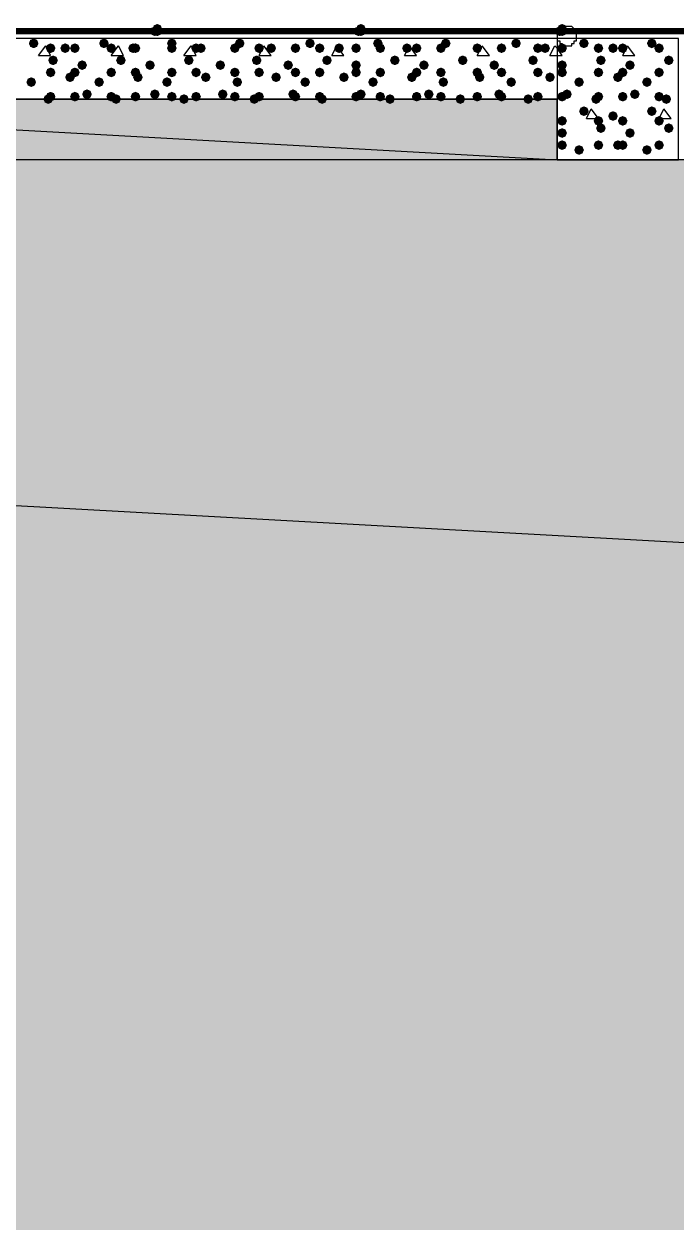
# Model space of a CAD drawing. Header units: millimetres. Extents: x 0 to 420, y 0 to 297.
# Drawn here: x 143.21 to 154.6, y 205.51 to 226.44 of the extents above; entities that cross this region are included whole.
import ezdxf

# ---------------------------------------------------------------- set-up
doc = ezdxf.new("R2010")
doc.units = ezdxf.units.MM
doc.layers.get('0').update_dxf_attribs({"linetype": 'CONTINUOUS'})

msp = doc.modelspace()

# ---------------------------------------------------------------- hatches: boundary and pattern name
at = {"true_color": 0x000007}
h = msp.add_hatch(color=0, dxfattribs=at)
h.paths.add_polyline_path([(32.342667, 226.271667), (32.342667, 226.314)], flags=0)
h.paths.add_polyline_path([(32.342667, 226.271667), (32.342667, 226.314), (380.788333, 226.271667)], flags=0)
h.paths.add_polyline_path([(32.342667, 226.314), (380.788333, 226.271667), (380.788333, 226.314)], flags=0)
at = {"true_color": 0x0000fe}
for points in [[(145.584333, 226.314), (145.559463, 226.254204), (145.499667, 226.229333), (145.439871, 226.254204), (145.415, 226.314), (145.439871, 226.373796), (145.499667, 226.398667), (145.559462, 226.373796)], [(145.626667, 226.356333), (145.601796, 226.296537), (145.542, 226.271667), (145.482204, 226.296537), (145.457333, 226.356333), (145.482204, 226.416129), (145.542, 226.441), (145.601796, 226.416129)], [(145.626667, 226.314), (145.601796, 226.254204), (145.542, 226.229333), (145.482204, 226.254204), (145.457333, 226.314), (145.482204, 226.373796), (145.542, 226.398667), (145.601796, 226.373796)], [(145.626667, 226.314), (145.601796, 226.254204), (145.542, 226.229333), (145.482204, 226.254204), (145.457333, 226.314), (145.482204, 226.373796), (145.542, 226.398667), (145.601796, 226.373796)], [(149.140333, 226.314), (149.115463, 226.254204), (149.055667, 226.229333), (148.995871, 226.254204), (148.971, 226.314), (148.995871, 226.373796), (149.055667, 226.398667), (149.115462, 226.373796)], [(149.140333, 226.314), (149.115463, 226.254204), (149.055667, 226.229333), (148.995871, 226.254204), (148.971, 226.314), (148.995871, 226.373796), (149.055667, 226.398667), (149.115462, 226.373796)], [(149.182667, 226.356333), (149.157796, 226.296537), (149.098, 226.271667), (149.038204, 226.296537), (149.013333, 226.356333), (149.038204, 226.416129), (149.098, 226.441), (149.157796, 226.416129)], [(149.182667, 226.314), (149.157796, 226.254204), (149.098, 226.229333), (149.038204, 226.254204), (149.013333, 226.314), (149.038204, 226.373796), (149.098, 226.398667), (149.157796, 226.373796)], [(152.654, 226.314), (152.629129, 226.254204), (152.569333, 226.229333), (152.509538, 226.254204), (152.484667, 226.314), (152.509537, 226.373796), (152.569333, 226.398667), (152.629129, 226.373796)], [(152.696333, 226.356333), (152.671462, 226.296537), (152.611667, 226.271667), (152.551871, 226.296537), (152.527, 226.356333), (152.551871, 226.416129), (152.611667, 226.441), (152.671462, 226.416129)], [(152.696333, 226.314), (152.671462, 226.254204), (152.611667, 226.229333), (152.551871, 226.254204), (152.527, 226.314), (152.551871, 226.373796), (152.611667, 226.398667), (152.671462, 226.373796)], [(152.696333, 226.314), (152.671462, 226.254204), (152.611667, 226.229333), (152.551871, 226.254204), (152.527, 226.314), (152.551871, 226.373796), (152.611667, 226.398667), (152.671462, 226.373796)]]:
    msp.add_hatch(color=0, dxfattribs=at).paths.add_polyline_path(points, flags=0)
at = {"true_color": 0x000008}
for points in [[(143.467667, 226.102333), (143.442796, 226.042537), (143.383, 226.017667), (143.323204, 226.042537), (143.298333, 226.102333), (143.323204, 226.162129), (143.383, 226.187), (143.442796, 226.162129)], [(143.764, 226.017667), (143.739129, 225.957871), (143.679333, 225.933), (143.619538, 225.957871), (143.594667, 226.017667), (143.619537, 226.077462), (143.679333, 226.102333), (143.739129, 226.077463)], [(144.018, 226.017667), (143.993129, 225.957871), (143.933333, 225.933), (143.873538, 225.957871), (143.848667, 226.017667), (143.873537, 226.077462), (143.933333, 226.102333), (143.993129, 226.077463)], [(144.187333, 226.017667), (144.162463, 225.957871), (144.102667, 225.933), (144.042871, 225.957871), (144.018, 226.017667), (144.042871, 226.077462), (144.102667, 226.102333), (144.162462, 226.077463)], [(144.695333, 226.102333), (144.670463, 226.042537), (144.610667, 226.017667), (144.550871, 226.042537), (144.526, 226.102333), (144.550871, 226.162129), (144.610667, 226.187), (144.670462, 226.162129)], [(144.822333, 226.017667), (144.797462, 225.957871), (144.737667, 225.933), (144.677871, 225.957871), (144.653, 226.017667), (144.677871, 226.077462), (144.737667, 226.102333), (144.797462, 226.077463)], [(145.203333, 226.017667), (145.178462, 225.957871), (145.118667, 225.933), (145.058871, 225.957871), (145.034, 226.017667), (145.058871, 226.077462), (145.118667, 226.102333), (145.178462, 226.077463)], [(145.245667, 226.017667), (145.220796, 225.957871), (145.161, 225.933), (145.101204, 225.957871), (145.076333, 226.017667), (145.101204, 226.077462), (145.161, 226.102333), (145.220796, 226.077463)], [(145.880667, 226.102333), (145.855796, 226.042537), (145.796, 226.017667), (145.736204, 226.042537), (145.711333, 226.102333), (145.736204, 226.162129), (145.796, 226.187), (145.855796, 226.162129)], [(145.880667, 226.017667), (145.855796, 225.957871), (145.796, 225.933), (145.736204, 225.957871), (145.711333, 226.017667), (145.736204, 226.077462), (145.796, 226.102333), (145.855796, 226.077463)], [(146.304, 226.017667), (146.279129, 225.957871), (146.219333, 225.933), (146.159538, 225.957871), (146.134667, 226.017667), (146.159537, 226.077462), (146.219333, 226.102333), (146.279129, 226.077463)], [(146.388667, 226.017667), (146.363796, 225.957871), (146.304, 225.933), (146.244204, 225.957871), (146.219333, 226.017667), (146.244204, 226.077462), (146.304, 226.102333), (146.363796, 226.077463)], [(146.981333, 226.017667), (146.956462, 225.957871), (146.896667, 225.933), (146.836871, 225.957871), (146.812, 226.017667), (146.836871, 226.077462), (146.896667, 226.102333), (146.956462, 226.077463)], [(147.066, 226.102333), (147.041129, 226.042537), (146.981333, 226.017667), (146.921538, 226.042537), (146.896667, 226.102333), (146.921537, 226.162129), (146.981333, 226.187), (147.041129, 226.162129)], [(147.404667, 226.017667), (147.379796, 225.957871), (147.32, 225.933), (147.260204, 225.957871), (147.235333, 226.017667), (147.260204, 226.077462), (147.32, 226.102333), (147.379796, 226.077463)], [(147.616333, 226.017667), (147.591462, 225.957871), (147.531667, 225.933), (147.471871, 225.957871), (147.447, 226.017667), (147.471871, 226.077462), (147.531667, 226.102333), (147.591462, 226.077463)], [(148.039667, 226.017667), (148.014796, 225.957871), (147.955, 225.933), (147.895204, 225.957871), (147.870333, 226.017667), (147.895204, 226.077462), (147.955, 226.102333), (148.014796, 226.077463)], [(148.293667, 226.102333), (148.268796, 226.042537), (148.209, 226.017667), (148.149204, 226.042537), (148.124333, 226.102333), (148.149204, 226.162129), (148.209, 226.187), (148.268796, 226.162129)], [(148.463, 226.017667), (148.438129, 225.957871), (148.378333, 225.933), (148.318537, 225.957871), (148.293667, 226.017667), (148.318537, 226.077462), (148.378333, 226.102333), (148.438129, 226.077463)], [(148.801667, 226.017667), (148.776796, 225.957871), (148.717, 225.933), (148.657204, 225.957871), (148.632333, 226.017667), (148.657204, 226.077462), (148.717, 226.102333), (148.776796, 226.077463)], [(149.098, 226.017667), (149.073129, 225.957871), (149.013333, 225.933), (148.953537, 225.957871), (148.928667, 226.017667), (148.953537, 226.077462), (149.013333, 226.102333), (149.073129, 226.077463)], [(149.479, 226.102333), (149.454129, 226.042537), (149.394333, 226.017667), (149.334538, 226.042537), (149.309667, 226.102333), (149.334537, 226.162129), (149.394333, 226.187), (149.454129, 226.162129)], [(149.521333, 226.017667), (149.496462, 225.957871), (149.436667, 225.933), (149.376871, 225.957871), (149.352, 226.017667), (149.376871, 226.077462), (149.436667, 226.102333), (149.496462, 226.077463)], [(149.987, 226.017667), (149.962129, 225.957871), (149.902333, 225.933), (149.842538, 225.957871), (149.817667, 226.017667), (149.842537, 226.077462), (149.902333, 226.102333), (149.962129, 226.077463)], [(150.156333, 226.017667), (150.131463, 225.957871), (150.071667, 225.933), (150.011871, 225.957871), (149.987, 226.017667), (150.011871, 226.077462), (150.071667, 226.102333), (150.131462, 226.077463)], [(150.579667, 226.017667), (150.554796, 225.957871), (150.495, 225.933), (150.435204, 225.957871), (150.410333, 226.017667), (150.435204, 226.077462), (150.495, 226.102333), (150.554796, 226.077463)], [(150.664333, 226.102333), (150.639463, 226.042537), (150.579667, 226.017667), (150.519871, 226.042537), (150.495, 226.102333), (150.519871, 226.162129), (150.579667, 226.187), (150.639462, 226.162129)], [(151.214667, 226.017667), (151.189796, 225.957871), (151.13, 225.933), (151.070204, 225.957871), (151.045333, 226.017667), (151.070204, 226.077462), (151.13, 226.102333), (151.189796, 226.077463)], [(151.214667, 226.017667), (151.189796, 225.957871), (151.13, 225.933), (151.070204, 225.957871), (151.045333, 226.017667), (151.070204, 226.077462), (151.13, 226.102333), (151.189796, 226.077463)], [(151.638, 226.017667), (151.613129, 225.957871), (151.553333, 225.933), (151.493538, 225.957871), (151.468667, 226.017667), (151.493537, 226.077462), (151.553333, 226.102333), (151.613129, 226.077463)], [(151.892, 226.102333), (151.867129, 226.042537), (151.807333, 226.017667), (151.747538, 226.042537), (151.722667, 226.102333), (151.747537, 226.162129), (151.807333, 226.187), (151.867129, 226.162129)], [(152.273, 226.017667), (152.248129, 225.957871), (152.188333, 225.933), (152.128537, 225.957871), (152.103667, 226.017667), (152.128537, 226.077462), (152.188333, 226.102333), (152.248129, 226.077463)], [(152.4, 226.017667), (152.375129, 225.957871), (152.315333, 225.933), (152.255538, 225.957871), (152.230667, 226.017667), (152.255537, 226.077462), (152.315333, 226.102333), (152.375129, 226.077463)], [(143.806333, 225.806), (143.781463, 225.746204), (143.721667, 225.721333), (143.661871, 225.746204), (143.637, 225.806), (143.661871, 225.865796), (143.721667, 225.890667), (143.781462, 225.865796)], [(144.991667, 225.806), (144.966796, 225.746204), (144.907, 225.721333), (144.847204, 225.746204), (144.822333, 225.806), (144.847204, 225.865796), (144.907, 225.890667), (144.966796, 225.865796)], [(146.177, 225.806), (146.152129, 225.746204), (146.092333, 225.721333), (146.032538, 225.746204), (146.007667, 225.806), (146.032537, 225.865796), (146.092333, 225.890667), (146.152129, 225.865796)], [(147.362333, 225.806), (147.337462, 225.746204), (147.277667, 225.721333), (147.217871, 225.746204), (147.193, 225.806), (147.217871, 225.865796), (147.277667, 225.890667), (147.337462, 225.865796)], [(148.59, 225.806), (148.565129, 225.746204), (148.505333, 225.721333), (148.445538, 225.746204), (148.420667, 225.806), (148.445537, 225.865796), (148.505333, 225.890667), (148.565129, 225.865796)], [(149.775333, 225.806), (149.750463, 225.746204), (149.690667, 225.721333), (149.630871, 225.746204), (149.606, 225.806), (149.630871, 225.865796), (149.690667, 225.890667), (149.750462, 225.865796)], [(150.960667, 225.806), (150.935796, 225.746204), (150.876, 225.721333), (150.816204, 225.746204), (150.791333, 225.806), (150.816204, 225.865796), (150.876, 225.890667), (150.935796, 225.865796)], [(152.188333, 225.806), (152.163462, 225.746204), (152.103667, 225.721333), (152.043871, 225.746204), (152.019, 225.806), (152.043871, 225.865796), (152.103667, 225.890667), (152.163462, 225.865796)], [(143.764, 225.594333), (143.739129, 225.534538), (143.679333, 225.509667), (143.619538, 225.534538), (143.594667, 225.594333), (143.619537, 225.654129), (143.679333, 225.679), (143.739129, 225.654129)], [(144.187333, 225.594333), (144.162463, 225.534538), (144.102667, 225.509667), (144.042871, 225.534538), (144.018, 225.594333), (144.042871, 225.654129), (144.102667, 225.679), (144.162462, 225.654129)], [(144.314333, 225.721333), (144.289463, 225.661537), (144.229667, 225.636667), (144.169871, 225.661537), (144.145, 225.721333), (144.169871, 225.781129), (144.229667, 225.806), (144.289462, 225.781129)], [(144.822333, 225.594333), (144.797462, 225.534538), (144.737667, 225.509667), (144.677871, 225.534538), (144.653, 225.594333), (144.677871, 225.654129), (144.737667, 225.679), (144.797462, 225.654129)], [(145.245667, 225.594333), (145.220796, 225.534538), (145.161, 225.509667), (145.101204, 225.534538), (145.076333, 225.594333), (145.101204, 225.654129), (145.161, 225.679), (145.220796, 225.654129)], [(145.499667, 225.721333), (145.474796, 225.661537), (145.415, 225.636667), (145.355204, 225.661537), (145.330333, 225.721333), (145.355204, 225.781129), (145.415, 225.806), (145.474796, 225.781129)], [(145.880667, 225.594333), (145.855796, 225.534538), (145.796, 225.509667), (145.736204, 225.534538), (145.711333, 225.594333), (145.736204, 225.654129), (145.796, 225.679), (145.855796, 225.654129)], [(146.304, 225.594333), (146.279129, 225.534538), (146.219333, 225.509667), (146.159538, 225.534538), (146.134667, 225.594333), (146.159537, 225.654129), (146.219333, 225.679), (146.279129, 225.654129)], [(146.727333, 225.721333), (146.702463, 225.661537), (146.642667, 225.636667), (146.582871, 225.661537), (146.558, 225.721333), (146.582871, 225.781129), (146.642667, 225.806), (146.702462, 225.781129)], [(146.981333, 225.594333), (146.956462, 225.534538), (146.896667, 225.509667), (146.836871, 225.534538), (146.812, 225.594333), (146.836871, 225.654129), (146.896667, 225.679), (146.956462, 225.654129)], [(147.404667, 225.594333), (147.379796, 225.534538), (147.32, 225.509667), (147.260204, 225.534538), (147.235333, 225.594333), (147.260204, 225.654129), (147.32, 225.679), (147.379796, 225.654129)], [(147.912667, 225.721333), (147.887796, 225.661537), (147.828, 225.636667), (147.768204, 225.661537), (147.743333, 225.721333), (147.768204, 225.781129), (147.828, 225.806), (147.887796, 225.781129)], [(148.039667, 225.594333), (148.014796, 225.534538), (147.955, 225.509667), (147.895204, 225.534538), (147.870333, 225.594333), (147.895204, 225.654129), (147.955, 225.679), (148.014796, 225.654129)], [(148.463, 225.594333), (148.438129, 225.534538), (148.378333, 225.509667), (148.318537, 225.534538), (148.293667, 225.594333), (148.318537, 225.654129), (148.378333, 225.679), (148.438129, 225.654129)], [(149.098, 225.721333), (149.073129, 225.661537), (149.013333, 225.636667), (148.953537, 225.661537), (148.928667, 225.721333), (148.953537, 225.781129), (149.013333, 225.806), (149.073129, 225.781129)], [(149.098, 225.594333), (149.073129, 225.534538), (149.013333, 225.509667), (148.953537, 225.534538), (148.928667, 225.594333), (148.953537, 225.654129), (149.013333, 225.679), (149.073129, 225.654129)], [(149.521333, 225.594333), (149.496462, 225.534538), (149.436667, 225.509667), (149.376871, 225.534538), (149.352, 225.594333), (149.376871, 225.654129), (149.436667, 225.679), (149.496462, 225.654129)], [(150.156333, 225.594333), (150.131463, 225.534538), (150.071667, 225.509667), (150.011871, 225.534538), (149.987, 225.594333), (150.011871, 225.654129), (150.071667, 225.679), (150.131462, 225.654129)], [(150.283333, 225.721333), (150.258463, 225.661537), (150.198667, 225.636667), (150.138871, 225.661537), (150.114, 225.721333), (150.138871, 225.781129), (150.198667, 225.806), (150.258462, 225.781129)], [(150.579667, 225.594333), (150.554796, 225.534538), (150.495, 225.509667), (150.435204, 225.534538), (150.410333, 225.594333), (150.435204, 225.654129), (150.495, 225.679), (150.554796, 225.654129)], [(151.214667, 225.594333), (151.189796, 225.534538), (151.13, 225.509667), (151.070204, 225.534538), (151.045333, 225.594333), (151.070204, 225.654129), (151.13, 225.679), (151.189796, 225.654129)], [(151.511, 225.721333), (151.486129, 225.661537), (151.426333, 225.636667), (151.366538, 225.661537), (151.341667, 225.721333), (151.366537, 225.781129), (151.426333, 225.806), (151.486129, 225.781129)], [(151.638, 225.594333), (151.613129, 225.534538), (151.553333, 225.509667), (151.493538, 225.534538), (151.468667, 225.594333), (151.493537, 225.654129), (151.553333, 225.679), (151.613129, 225.654129)], [(152.273, 225.594333), (152.248129, 225.534538), (152.188333, 225.509667), (152.128537, 225.534538), (152.103667, 225.594333), (152.128537, 225.654129), (152.188333, 225.679), (152.248129, 225.654129)], [(143.425333, 225.425), (143.400463, 225.365204), (143.340667, 225.340333), (143.280871, 225.365204), (143.256, 225.425), (143.280871, 225.484796), (143.340667, 225.509667), (143.400462, 225.484796)], [(144.102667, 225.509667), (144.077796, 225.449871), (144.018, 225.425), (143.958204, 225.449871), (143.933333, 225.509667), (143.958204, 225.569462), (144.018, 225.594333), (144.077796, 225.569463)], [(144.610667, 225.425), (144.585796, 225.365204), (144.526, 225.340333), (144.466204, 225.365204), (144.441333, 225.425), (144.466204, 225.484796), (144.526, 225.509667), (144.585796, 225.484796)], [(145.288, 225.509667), (145.263129, 225.449871), (145.203333, 225.425), (145.143538, 225.449871), (145.118667, 225.509667), (145.143537, 225.569462), (145.203333, 225.594333), (145.263129, 225.569463)], [(145.796, 225.425), (145.771129, 225.365204), (145.711333, 225.340333), (145.651538, 225.365204), (145.626667, 225.425), (145.651537, 225.484796), (145.711333, 225.509667), (145.771129, 225.484796)], [(146.473333, 225.509667), (146.448463, 225.449871), (146.388667, 225.425), (146.328871, 225.449871), (146.304, 225.509667), (146.328871, 225.569462), (146.388667, 225.594333), (146.448462, 225.569463)], [(147.023667, 225.425), (146.998796, 225.365204), (146.939, 225.340333), (146.879204, 225.365204), (146.854333, 225.425), (146.879204, 225.484796), (146.939, 225.509667), (146.998796, 225.484796)], [(147.701, 225.509667), (147.676129, 225.449871), (147.616333, 225.425), (147.556538, 225.449871), (147.531667, 225.509667), (147.556537, 225.569462), (147.616333, 225.594333), (147.676129, 225.569463)], [(148.209, 225.425), (148.184129, 225.365204), (148.124333, 225.340333), (148.064538, 225.365204), (148.039667, 225.425), (148.064537, 225.484796), (148.124333, 225.509667), (148.184129, 225.484796)], [(148.886333, 225.509667), (148.861462, 225.449871), (148.801667, 225.425), (148.741871, 225.449871), (148.717, 225.509667), (148.741871, 225.569462), (148.801667, 225.594333), (148.861462, 225.569463)], [(149.394333, 225.425), (149.369463, 225.365204), (149.309667, 225.340333), (149.249871, 225.365204), (149.225, 225.425), (149.249871, 225.484796), (149.309667, 225.509667), (149.369462, 225.484796)], [(150.071667, 225.509667), (150.046796, 225.449871), (149.987, 225.425), (149.927204, 225.449871), (149.902333, 225.509667), (149.927204, 225.569462), (149.987, 225.594333), (150.046796, 225.569463)], [(150.622, 225.425), (150.597129, 225.365204), (150.537333, 225.340333), (150.477538, 225.365204), (150.452667, 225.425), (150.477537, 225.484796), (150.537333, 225.509667), (150.597129, 225.484796)], [(151.257, 225.509667), (151.232129, 225.449871), (151.172333, 225.425), (151.112538, 225.449871), (151.087667, 225.509667), (151.112537, 225.569462), (151.172333, 225.594333), (151.232129, 225.569463)], [(151.807333, 225.425), (151.782463, 225.365204), (151.722667, 225.340333), (151.662871, 225.365204), (151.638, 225.425), (151.662871, 225.484796), (151.722667, 225.509667), (151.782462, 225.484796)], [(152.484667, 225.509667), (152.459796, 225.449871), (152.4, 225.425), (152.340204, 225.449871), (152.315333, 225.509667), (152.340204, 225.569462), (152.4, 225.594333), (152.459796, 225.569463)], [(143.721667, 225.128667), (143.696796, 225.068871), (143.637, 225.044), (143.577204, 225.068871), (143.552333, 225.128667), (143.577204, 225.188462), (143.637, 225.213333), (143.696796, 225.188463)], [(143.764, 225.171), (143.739129, 225.111204), (143.679333, 225.086333), (143.619538, 225.111204), (143.594667, 225.171), (143.619537, 225.230796), (143.679333, 225.255667), (143.739129, 225.230796)], [(144.187333, 225.171), (144.162463, 225.111204), (144.102667, 225.086333), (144.042871, 225.111204), (144.018, 225.171), (144.042871, 225.230796), (144.102667, 225.255667), (144.162462, 225.230796)], [(144.399, 225.213333), (144.374129, 225.153537), (144.314333, 225.128667), (144.254538, 225.153537), (144.229667, 225.213333), (144.254537, 225.273129), (144.314333, 225.298), (144.374129, 225.273129)], [(144.822333, 225.171), (144.797462, 225.111204), (144.737667, 225.086333), (144.677871, 225.111204), (144.653, 225.171), (144.677871, 225.230796), (144.737667, 225.255667), (144.797462, 225.230796)], [(144.907, 225.128667), (144.882129, 225.068871), (144.822333, 225.044), (144.762538, 225.068871), (144.737667, 225.128667), (144.762537, 225.188462), (144.822333, 225.213333), (144.882129, 225.188463)], [(145.245667, 225.171), (145.220796, 225.111204), (145.161, 225.086333), (145.101204, 225.111204), (145.076333, 225.171), (145.101204, 225.230796), (145.161, 225.255667), (145.220796, 225.230796)], [(145.584333, 225.213333), (145.559463, 225.153537), (145.499667, 225.128667), (145.439871, 225.153537), (145.415, 225.213333), (145.439871, 225.273129), (145.499667, 225.298), (145.559462, 225.273129)], [(145.880667, 225.171), (145.855796, 225.111204), (145.796, 225.086333), (145.736204, 225.111204), (145.711333, 225.171), (145.736204, 225.230796), (145.796, 225.255667), (145.855796, 225.230796)], [(146.092333, 225.128667), (146.067462, 225.068871), (146.007667, 225.044), (145.947871, 225.068871), (145.923, 225.128667), (145.947871, 225.188462), (146.007667, 225.213333), (146.067462, 225.188463)], [(146.304, 225.171), (146.279129, 225.111204), (146.219333, 225.086333), (146.159538, 225.111204), (146.134667, 225.171), (146.159537, 225.230796), (146.219333, 225.255667), (146.279129, 225.230796)], [(146.769667, 225.213333), (146.744796, 225.153537), (146.685, 225.128667), (146.625204, 225.153537), (146.600333, 225.213333), (146.625204, 225.273129), (146.685, 225.298), (146.744796, 225.273129)], [(146.981333, 225.171), (146.956462, 225.111204), (146.896667, 225.086333), (146.836871, 225.111204), (146.812, 225.171), (146.836871, 225.230796), (146.896667, 225.255667), (146.956462, 225.230796)], [(147.32, 225.128667), (147.295129, 225.068871), (147.235333, 225.044), (147.175538, 225.068871), (147.150667, 225.128667), (147.175537, 225.188462), (147.235333, 225.213333), (147.295129, 225.188463)], [(147.404667, 225.171), (147.379796, 225.111204), (147.32, 225.086333), (147.260204, 225.111204), (147.235333, 225.171), (147.260204, 225.230796), (147.32, 225.255667), (147.379796, 225.230796)], [(147.997333, 225.213333), (147.972463, 225.153537), (147.912667, 225.128667), (147.852871, 225.153537), (147.828, 225.213333), (147.852871, 225.273129), (147.912667, 225.298), (147.972462, 225.273129)], [(148.039667, 225.171), (148.014796, 225.111204), (147.955, 225.086333), (147.895204, 225.111204), (147.870333, 225.171), (147.895204, 225.230796), (147.955, 225.255667), (148.014796, 225.230796)], [(148.463, 225.171), (148.438129, 225.111204), (148.378333, 225.086333), (148.318537, 225.111204), (148.293667, 225.171), (148.318537, 225.230796), (148.378333, 225.255667), (148.438129, 225.230796)], [(148.505333, 225.128667), (148.480463, 225.068871), (148.420667, 225.044), (148.360871, 225.068871), (148.336, 225.128667), (148.360871, 225.188462), (148.420667, 225.213333), (148.480462, 225.188463)], [(149.098, 225.171), (149.073129, 225.111204), (149.013333, 225.086333), (148.953537, 225.111204), (148.928667, 225.171), (148.953537, 225.230796), (149.013333, 225.255667), (149.073129, 225.230796)], [(149.182667, 225.213333), (149.157796, 225.153537), (149.098, 225.128667), (149.038204, 225.153537), (149.013333, 225.213333), (149.038204, 225.273129), (149.098, 225.298), (149.157796, 225.273129)], [(149.521333, 225.171), (149.496462, 225.111204), (149.436667, 225.086333), (149.376871, 225.111204), (149.352, 225.171), (149.376871, 225.230796), (149.436667, 225.255667), (149.496462, 225.230796)], [(149.690667, 225.128667), (149.665796, 225.068871), (149.606, 225.044), (149.546204, 225.068871), (149.521333, 225.128667), (149.546204, 225.188462), (149.606, 225.213333), (149.665796, 225.188463)], [(150.156333, 225.171), (150.131463, 225.111204), (150.071667, 225.086333), (150.011871, 225.111204), (149.987, 225.171), (150.011871, 225.230796), (150.071667, 225.255667), (150.131462, 225.230796)], [(150.368, 225.213333), (150.343129, 225.153537), (150.283333, 225.128667), (150.223538, 225.153537), (150.198667, 225.213333), (150.223537, 225.273129), (150.283333, 225.298), (150.343129, 225.273129)], [(150.579667, 225.171), (150.554796, 225.111204), (150.495, 225.086333), (150.435204, 225.111204), (150.410333, 225.171), (150.435204, 225.230796), (150.495, 225.255667), (150.554796, 225.230796)], [(150.918333, 225.128667), (150.893463, 225.068871), (150.833667, 225.044), (150.773871, 225.068871), (150.749, 225.128667), (150.773871, 225.188462), (150.833667, 225.213333), (150.893462, 225.188463)], [(151.214667, 225.171), (151.189796, 225.111204), (151.13, 225.086333), (151.070204, 225.111204), (151.045333, 225.171), (151.070204, 225.230796), (151.13, 225.255667), (151.189796, 225.230796)], [(151.595667, 225.213333), (151.570796, 225.153537), (151.511, 225.128667), (151.451204, 225.153537), (151.426333, 225.213333), (151.451204, 225.273129), (151.511, 225.298), (151.570796, 225.273129)], [(151.638, 225.171), (151.613129, 225.111204), (151.553333, 225.086333), (151.493538, 225.111204), (151.468667, 225.171), (151.493537, 225.230796), (151.553333, 225.255667), (151.613129, 225.230796)], [(152.103667, 225.128667), (152.078796, 225.068871), (152.019, 225.044), (151.959204, 225.068871), (151.934333, 225.128667), (151.959204, 225.188462), (152.019, 225.213333), (152.078796, 225.188463)], [(152.273, 225.171), (152.248129, 225.111204), (152.188333, 225.086333), (152.128537, 225.111204), (152.103667, 225.171), (152.128537, 225.230796), (152.188333, 225.255667), (152.248129, 225.230796)]]:
    msp.add_hatch(color=0, dxfattribs=at).paths.add_polyline_path(points, flags=0)
at = {"true_color": 0x000007}
for points in [[(152.696333, 226.017667), (152.671462, 225.957871), (152.611667, 225.933), (152.551871, 225.957871), (152.527, 226.017667), (152.551871, 226.077462), (152.611667, 226.102333), (152.671462, 226.077463)], [(153.077333, 226.102333), (153.052462, 226.042537), (152.992667, 226.017667), (152.932871, 226.042537), (152.908, 226.102333), (152.932871, 226.162129), (152.992667, 226.187), (153.052462, 226.162129)], [(153.331333, 226.017667), (153.306462, 225.957871), (153.246667, 225.933), (153.186871, 225.957871), (153.162, 226.017667), (153.186871, 226.077462), (153.246667, 226.102333), (153.306462, 226.077463)], [(153.585333, 226.017667), (153.560463, 225.957871), (153.500667, 225.933), (153.440871, 225.957871), (153.416, 226.017667), (153.440871, 226.077462), (153.500667, 226.102333), (153.560462, 226.077463)], [(153.754667, 226.017667), (153.729796, 225.957871), (153.67, 225.933), (153.610204, 225.957871), (153.585333, 226.017667), (153.610204, 226.077462), (153.67, 226.102333), (153.729796, 226.077463)], [(154.262667, 226.102333), (154.237796, 226.042537), (154.178, 226.017667), (154.118204, 226.042537), (154.093333, 226.102333), (154.118204, 226.162129), (154.178, 226.187), (154.237796, 226.162129)], [(154.389667, 226.017667), (154.364796, 225.957871), (154.305, 225.933), (154.245204, 225.957871), (154.220333, 226.017667), (154.245204, 226.077462), (154.305, 226.102333), (154.364796, 226.077463)], [(153.373667, 225.806), (153.348796, 225.746204), (153.289, 225.721333), (153.229204, 225.746204), (153.204333, 225.806), (153.229204, 225.865796), (153.289, 225.890667), (153.348796, 225.865796)], [(154.559, 225.806), (154.534129, 225.746204), (154.474333, 225.721333), (154.414537, 225.746204), (154.389667, 225.806), (154.414537, 225.865796), (154.474333, 225.890667), (154.534129, 225.865796)], [(152.696333, 225.721333), (152.671462, 225.661537), (152.611667, 225.636667), (152.551871, 225.661537), (152.527, 225.721333), (152.551871, 225.781129), (152.611667, 225.806), (152.671462, 225.781129)], [(152.696333, 225.594333), (152.671462, 225.534538), (152.611667, 225.509667), (152.551871, 225.534538), (152.527, 225.594333), (152.551871, 225.654129), (152.611667, 225.679), (152.671462, 225.654129)], [(153.331333, 225.594333), (153.306462, 225.534538), (153.246667, 225.509667), (153.186871, 225.534538), (153.162, 225.594333), (153.186871, 225.654129), (153.246667, 225.679), (153.306462, 225.654129)], [(153.754667, 225.594333), (153.729796, 225.534538), (153.67, 225.509667), (153.610204, 225.534538), (153.585333, 225.594333), (153.610204, 225.654129), (153.67, 225.679), (153.729796, 225.654129)], [(153.881667, 225.721333), (153.856796, 225.661537), (153.797, 225.636667), (153.737204, 225.661537), (153.712333, 225.721333), (153.737204, 225.781129), (153.797, 225.806), (153.856796, 225.781129)], [(154.389667, 225.594333), (154.364796, 225.534538), (154.305, 225.509667), (154.245204, 225.534538), (154.220333, 225.594333), (154.245204, 225.654129), (154.305, 225.679), (154.364796, 225.654129)], [(152.992667, 225.425), (152.967796, 225.365204), (152.908, 225.340333), (152.848204, 225.365204), (152.823333, 225.425), (152.848204, 225.484796), (152.908, 225.509667), (152.967796, 225.484796)], [(153.67, 225.509667), (153.645129, 225.449871), (153.585333, 225.425), (153.525538, 225.449871), (153.500667, 225.509667), (153.525537, 225.569462), (153.585333, 225.594333), (153.645129, 225.569463)], [(154.178, 225.425), (154.153129, 225.365204), (154.093333, 225.340333), (154.033537, 225.365204), (154.008667, 225.425), (154.033537, 225.484796), (154.093333, 225.509667), (154.153129, 225.484796)], [(152.696333, 225.171), (152.671462, 225.111204), (152.611667, 225.086333), (152.551871, 225.111204), (152.527, 225.171), (152.551871, 225.230796), (152.611667, 225.255667), (152.671462, 225.230796)], [(152.781, 225.213333), (152.756129, 225.153537), (152.696333, 225.128667), (152.636538, 225.153537), (152.611667, 225.213333), (152.636537, 225.273129), (152.696333, 225.298), (152.756129, 225.273129)], [(153.289, 225.128667), (153.264129, 225.068871), (153.204333, 225.044), (153.144538, 225.068871), (153.119667, 225.128667), (153.144537, 225.188462), (153.204333, 225.213333), (153.264129, 225.188463)], [(153.331333, 225.171), (153.306462, 225.111204), (153.246667, 225.086333), (153.186871, 225.111204), (153.162, 225.171), (153.186871, 225.230796), (153.246667, 225.255667), (153.306462, 225.230796)], [(153.754667, 225.171), (153.729796, 225.111204), (153.67, 225.086333), (153.610204, 225.111204), (153.585333, 225.171), (153.610204, 225.230796), (153.67, 225.255667), (153.729796, 225.230796)], [(153.966333, 225.213333), (153.941463, 225.153537), (153.881667, 225.128667), (153.821871, 225.153537), (153.797, 225.213333), (153.821871, 225.273129), (153.881667, 225.298), (153.941462, 225.273129)], [(154.389667, 225.171), (154.364796, 225.111204), (154.305, 225.086333), (154.245204, 225.111204), (154.220333, 225.171), (154.245204, 225.230796), (154.305, 225.255667), (154.364796, 225.230796)], [(154.516667, 225.128667), (154.491796, 225.068871), (154.432, 225.044), (154.372204, 225.068871), (154.347333, 225.128667), (154.372204, 225.188462), (154.432, 225.213333), (154.491796, 225.188463)], [(153.077333, 224.917), (153.052462, 224.857204), (152.992667, 224.832333), (152.932871, 224.857204), (152.908, 224.917), (152.932871, 224.976796), (152.992667, 225.001667), (153.052462, 224.976796)], [(154.262667, 224.917), (154.237796, 224.857204), (154.178, 224.832333), (154.118204, 224.857204), (154.093333, 224.917), (154.118204, 224.976796), (154.178, 225.001667), (154.237796, 224.976796)], [(152.696333, 224.747667), (152.671462, 224.687871), (152.611667, 224.663), (152.551871, 224.687871), (152.527, 224.747667), (152.551871, 224.807462), (152.611667, 224.832333), (152.671462, 224.807463)], [(153.331333, 224.747667), (153.306462, 224.687871), (153.246667, 224.663), (153.186871, 224.687871), (153.162, 224.747667), (153.186871, 224.807462), (153.246667, 224.832333), (153.306462, 224.807463)], [(153.585333, 224.832333), (153.560463, 224.772537), (153.500667, 224.747667), (153.440871, 224.772537), (153.416, 224.832333), (153.440871, 224.892129), (153.500667, 224.917), (153.560462, 224.892129)], [(153.754667, 224.747667), (153.729796, 224.687871), (153.67, 224.663), (153.610204, 224.687871), (153.585333, 224.747667), (153.610204, 224.807462), (153.67, 224.832333), (153.729796, 224.807463)], [(154.389667, 224.747667), (154.364796, 224.687871), (154.305, 224.663), (154.245204, 224.687871), (154.220333, 224.747667), (154.245204, 224.807462), (154.305, 224.832333), (154.364796, 224.807463)], [(152.696333, 224.536), (152.671462, 224.476204), (152.611667, 224.451333), (152.551871, 224.476204), (152.527, 224.536), (152.551871, 224.595796), (152.611667, 224.620667), (152.671462, 224.595796)], [(153.373667, 224.620667), (153.348796, 224.560871), (153.289, 224.536), (153.229204, 224.560871), (153.204333, 224.620667), (153.229204, 224.680462), (153.289, 224.705333), (153.348796, 224.680463)], [(153.881667, 224.536), (153.856796, 224.476204), (153.797, 224.451333), (153.737204, 224.476204), (153.712333, 224.536), (153.737204, 224.595796), (153.797, 224.620667), (153.856796, 224.595796)], [(154.559, 224.620667), (154.534129, 224.560871), (154.474333, 224.536), (154.414537, 224.560871), (154.389667, 224.620667), (154.414537, 224.680462), (154.474333, 224.705333), (154.534129, 224.680463)], [(152.696333, 224.324333), (152.671462, 224.264537), (152.611667, 224.239667), (152.551871, 224.264537), (152.527, 224.324333), (152.551871, 224.384129), (152.611667, 224.409), (152.671462, 224.384129)], [(153.331333, 224.324333), (153.306462, 224.264537), (153.246667, 224.239667), (153.186871, 224.264537), (153.162, 224.324333), (153.186871, 224.384129), (153.246667, 224.409), (153.306462, 224.384129)], [(153.67, 224.324333), (153.645129, 224.264537), (153.585333, 224.239667), (153.525538, 224.264537), (153.500667, 224.324333), (153.525537, 224.384129), (153.585333, 224.409), (153.645129, 224.384129)], [(153.754667, 224.324333), (153.729796, 224.264537), (153.67, 224.239667), (153.610204, 224.264537), (153.585333, 224.324333), (153.610204, 224.384129), (153.67, 224.409), (153.729796, 224.384129)], [(154.389667, 224.324333), (154.364796, 224.264537), (154.305, 224.239667), (154.245204, 224.264537), (154.220333, 224.324333), (154.245204, 224.384129), (154.305, 224.409), (154.364796, 224.384129)], [(152.992667, 224.239667), (152.967796, 224.179871), (152.908, 224.155), (152.848204, 224.179871), (152.823333, 224.239667), (152.848204, 224.299462), (152.908, 224.324333), (152.967796, 224.299463)], [(154.178, 224.239667), (154.153129, 224.179871), (154.093333, 224.155), (154.033537, 224.179871), (154.008667, 224.239667), (154.033537, 224.299462), (154.093333, 224.324333), (154.153129, 224.299463)]]:
    msp.add_hatch(color=0, dxfattribs=at).paths.add_polyline_path(points, flags=0)
at = {"true_color": 0x000008}
h = msp.add_hatch(color=0, dxfattribs=at)
h.paths.add_polyline_path([(152.527, 225.128667), (133.434667, 225.128667), (152.527, 224.070333)], flags=0)
h.paths.add_polyline_path([(133.434667, 225.128667), (152.527, 224.070333), (133.434667, 224.070333)], flags=0)
h = msp.add_hatch(color=0, dxfattribs=at)
h.paths.add_polyline_path([(379.603, 224.070333), (33.528, 224.070333), (379.603, 204.978)], flags=0)
h.paths.add_polyline_path([(33.528, 224.070333), (379.603, 204.978), (33.528, 204.978)], flags=0)

# ---------------------------------------------------------------- linework, layer by layer
at = {"color": 0, "true_color": 0x000007}
for points in [[(32.300333, 226.356333), (380.788333, 226.356333), (32.300333, 226.314), (380.788333, 226.314)], [(380.788333, 226.356333), (32.300333, 226.356333), (32.300333, 226.314)], [(380.788333, 226.314), (32.342667, 226.314), (32.300333, 226.314)], [(32.342667, 226.314), (380.788333, 226.314)], [(32.342667, 226.271667), (380.788333, 226.271667)], [(152.527, 226.187), (133.434667, 226.187)], [(153.67, 225.890667), (153.754667, 226.06)], [(153.881667, 225.890667), (153.754667, 226.06)], [(152.611667, 225.890667), (152.527, 226.017667)], [(152.527, 225.890667), (152.611667, 225.890667)], [(153.67, 225.890667), (153.881667, 225.890667)], [(133.434667, 225.128667), (152.527, 225.128667)], [(153.035, 224.79), (153.119667, 224.959333)], [(153.035, 224.79), (153.246667, 224.79)], [(153.246667, 224.79), (153.119667, 224.959333)], [(154.305, 224.79), (154.389667, 224.959333)], [(154.305, 224.79), (154.516667, 224.79)], [(154.516667, 224.79), (154.389667, 224.959333)]]:
    msp.add_lwpolyline(points, dxfattribs=at)
for points in [[(32.342667, 226.314), (380.788333, 226.314)], [(32.342667, 226.271667), (32.342667, 226.314), (380.788333, 226.271667)], [(32.342667, 226.314), (380.788333, 226.271667), (380.788333, 226.314)], [(152.527, 226.229333), (152.527, 226.187), (152.527, 226.144667), (152.569333, 226.144667), (152.569333, 226.102333), (152.611667, 226.102333), (152.611667, 226.06), (152.654, 226.06), (152.696333, 226.06), (152.738667, 226.06), (152.781, 226.06), (152.781, 226.102333), (152.823333, 226.102333), (152.823333, 226.144667), (152.865667, 226.144667), (152.865667, 226.187), (152.865667, 226.229333), (152.865667, 226.271667), (152.865667, 226.314), (152.823333, 226.356333), (152.781, 226.398667), (152.738667, 226.398667), (152.696333, 226.398667), (152.654, 226.398667), (152.611667, 226.398667), (152.569333, 226.356333), (152.527, 226.314), (152.527, 226.271667)], [(152.527, 226.187), (152.527, 224.070333), (154.643667, 224.070333), (154.643667, 226.187)]]:
    msp.add_lwpolyline(points, close=True, dxfattribs=at)
at = {"color": 0, "true_color": 0x000008}
for points in [[(143.467667, 225.890667), (143.594667, 226.06)], [(143.679333, 225.890667), (143.594667, 226.06)], [(144.737667, 225.890667), (144.864667, 226.06)], [(144.949333, 225.890667), (144.864667, 226.06)], [(146.007667, 225.890667), (146.134667, 226.06)], [(146.219333, 225.890667), (146.134667, 226.06)], [(147.32, 225.890667), (147.404667, 226.06)], [(147.531667, 225.890667), (147.404667, 226.06)], [(148.59, 225.890667), (148.674667, 226.06)], [(148.801667, 225.890667), (148.674667, 226.06)], [(149.86, 225.890667), (149.944667, 226.06)], [(150.071667, 225.890667), (149.944667, 226.06)], [(151.13, 225.890667), (151.214667, 226.06)], [(151.341667, 225.890667), (151.214667, 226.06)], [(152.4, 225.890667), (152.484667, 226.06)], [(152.527, 226.017667), (152.484667, 226.06)], [(143.467667, 225.890667), (143.679333, 225.890667)], [(144.737667, 225.890667), (144.949333, 225.890667)], [(146.007667, 225.890667), (146.219333, 225.890667)], [(147.32, 225.890667), (147.531667, 225.890667)], [(148.59, 225.890667), (148.801667, 225.890667)], [(149.86, 225.890667), (150.071667, 225.890667)], [(151.13, 225.890667), (151.341667, 225.890667)], [(152.4, 225.890667), (152.527, 225.890667)]]:
    msp.add_lwpolyline(points, dxfattribs=at)
for points in [[(152.527, 225.128667), (133.434667, 225.128667), (152.527, 224.070333)], [(133.434667, 225.128667), (152.527, 224.070333), (133.434667, 224.070333)], [(379.603, 224.070333), (33.528, 224.070333), (379.603, 204.978)], [(33.528, 224.070333), (379.603, 204.978), (33.528, 204.978)]]:
    msp.add_lwpolyline(points, close=True, dxfattribs=at)

doc.saveas('drawing.dxf')
